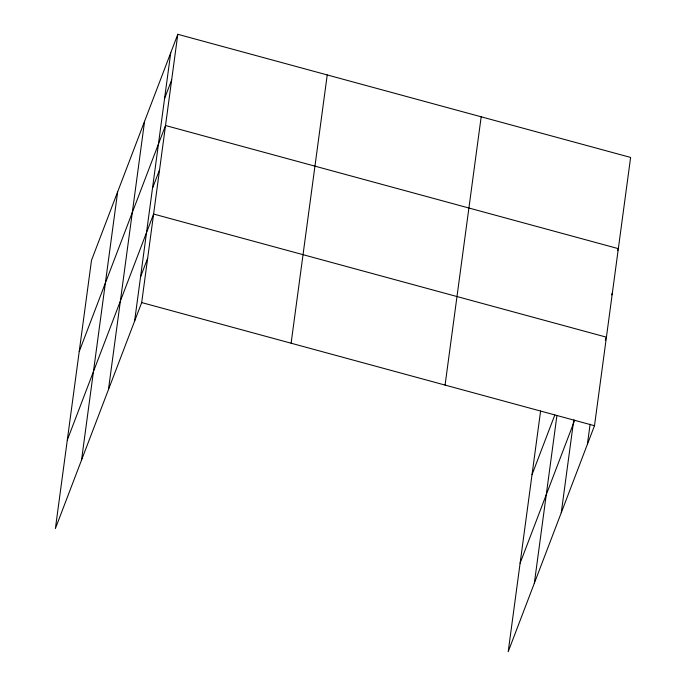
<?xml version="1.0" encoding="UTF-8"?>
<svg xmlns="http://www.w3.org/2000/svg" width="686" height="686" viewBox="0 0 686 686"><rect width="100%" height="100%" fill="white"/><g stroke="black" fill="none" stroke-linecap="round" stroke-linejoin="round"><path stroke-width="1.03" d="M81.531 460.109L117.649 191.831M108.457 389.571L144.583 121.302M134.602 321.117L170.72 52.848M177.803 34.3L91.504 260.286L55.386 528.563L141.685 302.577L177.803 34.3L630.614 157.437L594.496 425.714L508.197 651.7L540.602 411M291.113 343.206L327.231 74.937M445.068 385.078L481.186 116.8M534.343 583.246L556.903 415.665M561.268 512.708L573.762 419.969M587.413 444.254L590.106 424.231M164.58 98.45L171.663 79.91M79.224 351.506L165.523 125.512L618.335 248.649L617.589 250.604M152.481 188.324L159.564 169.776M67.305 440.035L153.604 214.041L606.415 337.178L605.292 340.11M140.561 276.852L147.644 258.305M532.036 474.643L554.768 415.116M611.629 294.869L612.375 292.913M520.117 563.172L574.705 420.209M141.685 302.577L594.496 425.714"/></g></svg>
